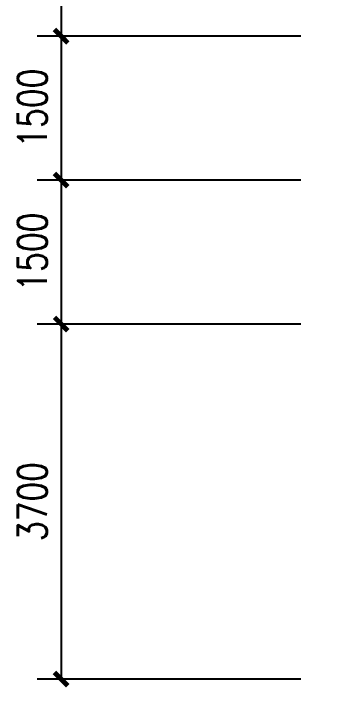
# Model space of a CAD drawing. Header units: millimetres. Extents: x 1369 to 43485, y 671 to 40348.
# Drawn here: x 1369 to 4666, y 18166 to 25190 of the extents above; entities that cross this region are included whole.
import ezdxf

# ---------------------------------------------------------------- set-up
doc = ezdxf.new("R2010")
doc.units = ezdxf.units.MM
doc.layers.add('AXIS', color=3, linetype='Continuous')
doc.styles.add('DIM_FONT', font='SIMPLEX.shx', dxfattribs={"width": 0.8})
doc.dimstyles.new('DIMN', dxfattribs={"dimtxt": 300, "dimasz": 1, "dimexe": 250, "dimexo": 300, "dimgap": 150, "dimtad": 1, "dimdec": 0, "dimdsep": 46, "dimtxsty": 'DIM_FONT', "dimblk": '_DIMX', "dimblk1": 'ARCHTICK', "dimblk2": 'ARCHTICK', "dimcen": 0.1, "dimclrt": 7, "dimadec": 0, "dimazin": 0, "dimtfac": 1, "dimtdec": 0, "dimtix": 1, "dimtmove": 2, "dimatfit": 3, "dimldrblk": '_DIMX', "dimfxl": 1, "dimtolj": 1, "dimtzin": 0, "dimarcsym": 0})

# ---------------------------------------------------------------- blocks, each defined once
blk = doc.blocks.new('_DIMX')
at = {"const_width": 50}
blk.add_lwpolyline([(-70, -70), (70, 70)], dxfattribs=at)
blk = doc.blocks.new('*D68')
at = {"layer": 'AXIS', "color": 0, "lineweight": -2, "transparency": 16777216}
for p, q in [((4366.2, 21953.8), (1616.2, 21953.8)), ((1866.2, 21952.8), (1866.2, 18254.8)), ((4366.2, 18253.8), (1616.2, 18253.8))]:
    blk.add_line(p, q, dxfattribs=at)
at = {"layer": 'DEFPOINTS', "color": 0, "transparency": 16777216}
for p in [(4666.2, 21953.8), (1866.2, 18253.8), (4666.2, 18253.8)]:
    blk.add_point(p, dxfattribs=at)
at = {"layer": 'AXIS', "color": 0, "lineweight": -2, "transparency": 16777216}
for p, rotation in [((1866.2, 21953.8), 90), ((1866.2, 18253.8), 270)]:
    blk.add_blockref('_DIMX', p, dxfattribs=dict(at, rotation=rotation))
at = {"layer": 'AXIS', "color": 7, "transparency": 16777216, "insert": (1566.2, 20103.8), "char_height": 300, "attachment_point": 5, "rotation": 90, "style": 'DIM_FONT'}
blk.add_mtext('\\A1;3700', dxfattribs=at)
blk = doc.blocks.new('_ARCHTICK')
at = {"color": 0, "linetype": 'ByBlock', "const_width": 0.15}
blk.add_lwpolyline([(-0.5, -0.5), (0.5, 0.5)], dxfattribs=at)
blk = doc.blocks.new('*D69')
at = {"layer": 'AXIS', "color": 0, "lineweight": -2, "transparency": 16777216}
for p, q in [((4366.2, 23453.8), (1616.2, 23453.8)), ((1866.2, 23452.8), (1866.2, 21954.8)), ((4366.2, 21953.8), (1616.2, 21953.8))]:
    blk.add_line(p, q, dxfattribs=at)
at = {"layer": 'DEFPOINTS', "color": 0, "transparency": 16777216}
for p in [(4666.2, 23453.8), (1866.2, 21953.8), (4666.2, 21953.8)]:
    blk.add_point(p, dxfattribs=at)
at = {"layer": 'AXIS', "color": 0, "lineweight": -2, "transparency": 16777216}
for p, rotation in [((1866.2, 23453.8), 90), ((1866.2, 21953.8), 270)]:
    blk.add_blockref('_DIMX', p, dxfattribs=dict(at, rotation=rotation))
at = {"layer": 'AXIS', "color": 7, "transparency": 16777216, "insert": (1566.2, 22703.8), "char_height": 300, "attachment_point": 5, "rotation": 90, "style": 'DIM_FONT'}
blk.add_mtext('\\A1;1500', dxfattribs=at)
blk = doc.blocks.new('*D70')
at = {"layer": 'AXIS', "color": 0, "lineweight": -2, "transparency": 16777216}
for p, q in [((4366.2, 24953.8), (1616.2, 24953.8)), ((1866.2, 24952.8), (1866.2, 23454.8)), ((4366.2, 23453.8), (1616.2, 23453.8))]:
    blk.add_line(p, q, dxfattribs=at)
at = {"layer": 'DEFPOINTS', "color": 0, "transparency": 16777216}
for p in [(4666.2, 24953.8), (1866.2, 23453.8), (4666.2, 23453.8)]:
    blk.add_point(p, dxfattribs=at)
at = {"layer": 'AXIS', "color": 0, "lineweight": -2, "transparency": 16777216}
for p, rotation in [((1866.2, 24953.8), 90), ((1866.2, 23453.8), 270)]:
    blk.add_blockref('_DIMX', p, dxfattribs=dict(at, rotation=rotation))
at = {"layer": 'AXIS', "color": 7, "transparency": 16777216, "insert": (1566.2, 24203.8), "char_height": 300, "attachment_point": 5, "rotation": 90, "style": 'DIM_FONT'}
blk.add_mtext('\\A1;1500', dxfattribs=at)
blk = doc.blocks.new('*D71')
at = {"layer": 'AXIS', "color": 0, "lineweight": -2, "transparency": 16777216}
for p, q in [((4366.2, 26753.8), (1616.2, 26753.8)), ((1866.2, 26752.8), (1866.2, 24954.8)), ((4366.2, 24953.8), (1616.2, 24953.8))]:
    blk.add_line(p, q, dxfattribs=at)
at = {"layer": 'DEFPOINTS', "color": 0, "transparency": 16777216}
for p in [(4666.2, 26753.8), (1866.2, 24953.8), (4666.2, 24953.8)]:
    blk.add_point(p, dxfattribs=at)
at = {"layer": 'AXIS', "color": 0, "lineweight": -2, "transparency": 16777216}
for p, rotation in [((1866.2, 26753.8), 90), ((1866.2, 24953.8), 270)]:
    blk.add_blockref('_DIMX', p, dxfattribs=dict(at, rotation=rotation))
at = {"layer": 'AXIS', "color": 7, "transparency": 16777216, "insert": (1566.2, 25853.8), "char_height": 300, "attachment_point": 5, "rotation": 90, "style": 'DIM_FONT'}
blk.add_mtext('\\A1;1800', dxfattribs=at)

msp = doc.modelspace()

# ---------------------------------------------------------------- dimensions: what is measured, and where the dimension line sits
at = {"layer": 'AXIS'}
for base, p1, p2, picture, middle in [((1866.2, 24953.8), (4666.2, 26753.8), (4666.2, 24953.8), '*D71', (1566.2, 25853.8)), ((1866.2, 23453.8), (4666.2, 24953.8), (4666.2, 23453.8), '*D70', (1566.2, 24203.8)), ((1866.2, 21953.8), (4666.2, 23453.8), (4666.2, 21953.8), '*D69', (1566.2, 22703.8)), ((1866.2, 18253.8), (4666.2, 21953.8), (4666.2, 18253.8), '*D68', (1566.2, 20103.8))]:
    dim = msp.add_linear_dim(base=base, p1=p1, p2=p2, angle=270, dimstyle='DIMN', dxfattribs=at)
    dim.commit()
    dim.dimension.update_dxf_attribs({"geometry": picture, "text_midpoint": middle})

doc.saveas('drawing.dxf')
